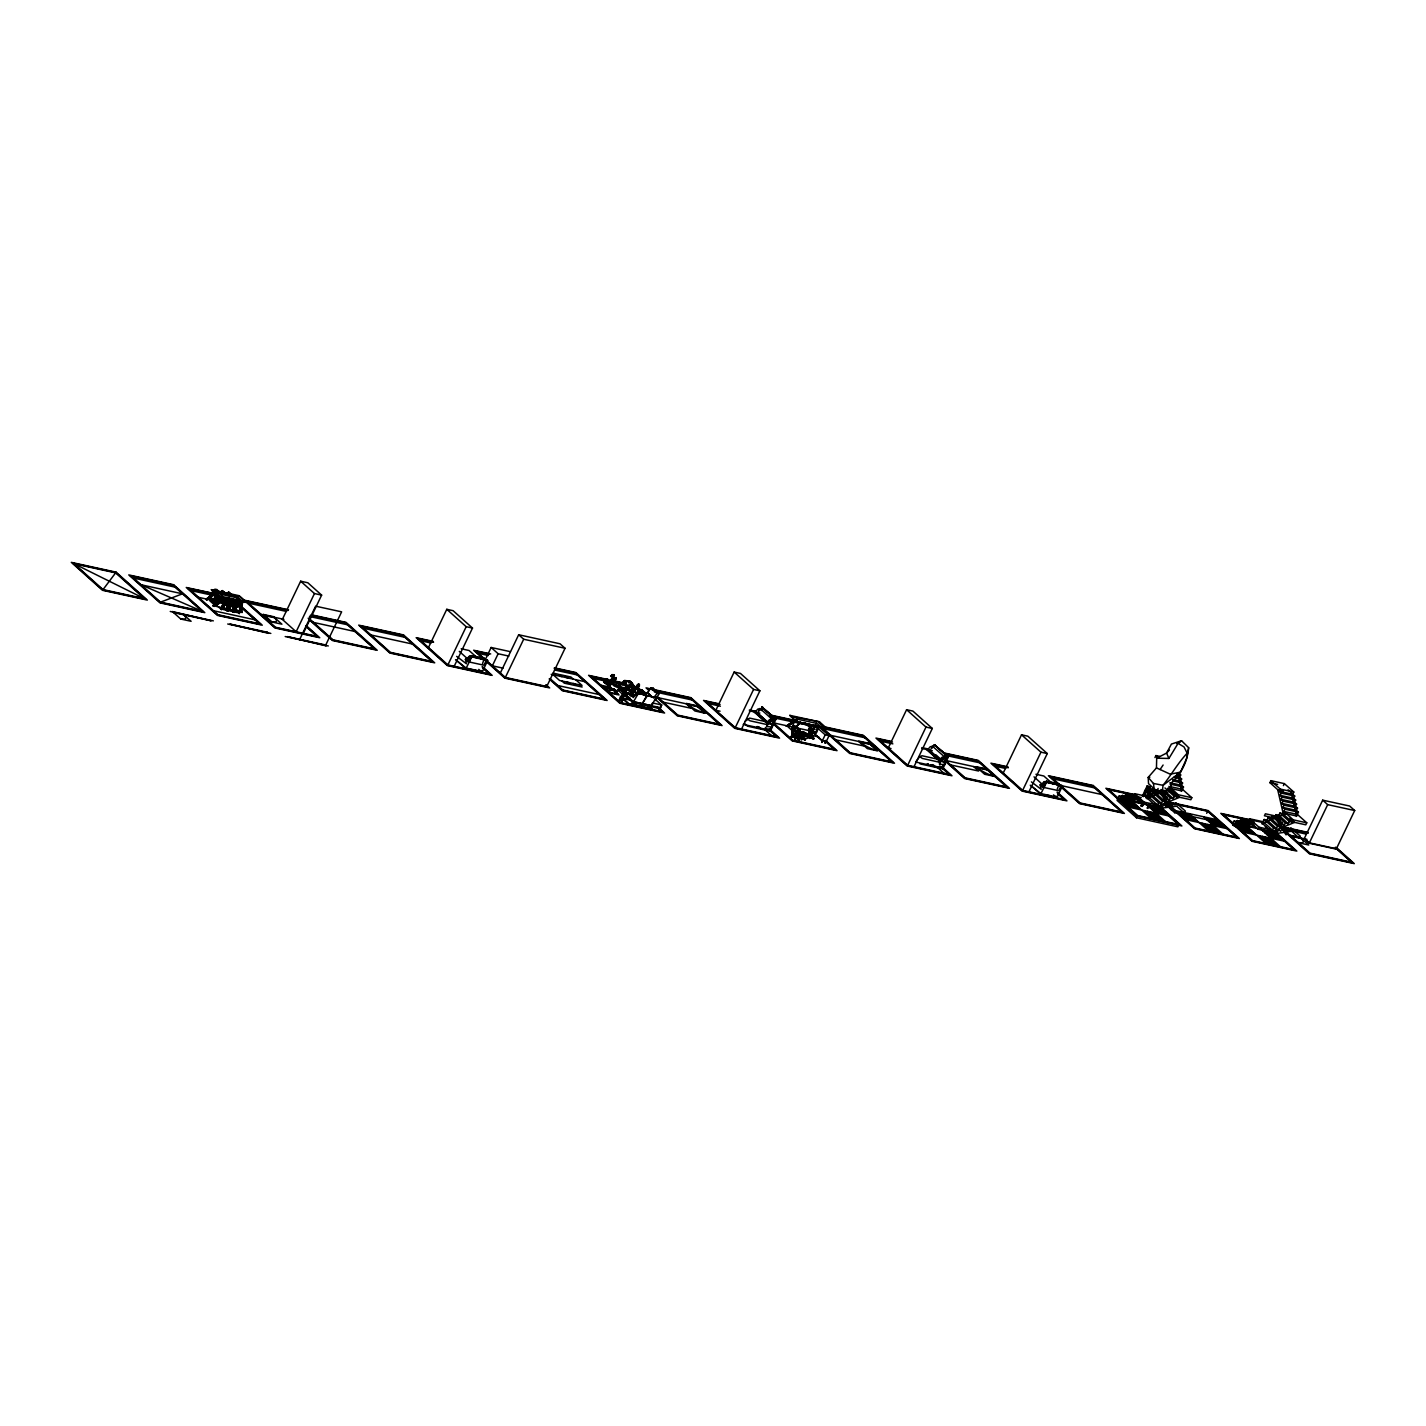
<?xml version="1.0" encoding="UTF-8"?>
<svg xmlns="http://www.w3.org/2000/svg" width="1426" height="1426" viewBox="0 0 1426 1426"><rect width="100%" height="100%" fill="white"/><g stroke="black" fill="none" stroke-linecap="round" stroke-linejoin="round"><path stroke-width="1.5" d="M793.248 730.433L793.925 728.312M796.207 734.319L797.205 729.791M797.205 730.237L796.457 733.481M792.517 730.772L792.268 729.203L798.916 734.14L798.899 737.224L792.482 733.214C788.81 724.64 802.446 733.124 798.899 737.224C802.161 734.461 789.701 726.244 792.517 730.772L793.729 730.433M793.836 731.235L792.018 734.426L797.758 738.436L803.569 736.618L798.007 731.734M227.839 600.506L225.968 599.722L227.839 600.506L228.267 603.305L226.698 610.738L227.643 600.899L229.372 600.685L220.103 598.457L216.663 605.604L223.062 597.583M226.11 601.968C225.29 598.154 230.228 601.041 230.067 603.448L232.937 604.642C240.762 602.039 227.536 598.26 224.987 601.897M234.844 602.485L233.133 601.719L239.265 606.032C244.149 602.717 234.862 602.948 232.759 601.202C225.076 619.009 229.782 598.26 235.005 602.075L236.449 605.087L234.185 612.378L236.11 605.177L234.844 602.485L232.759 601.202L228.855 608.278M216.966 605.765L220.067 600.827L220.103 598.457C224.987 599.847 237.429 602.984 222.153 601.719M632.271 686.066L632.164 682.769L630.114 681.86L633.875 686.94L632.52 687.813L633.554 686.334L632.164 682.769M1171.067 785.245L1171.12 783.017C1181.619 773.623 1187.43 761.377 1188.66 747.705L1181.548 740.736L1171.406 744.069L1166.593 753.071L1156.7 758.204L1156.45 767.901L1148.197 777.402L1148.518 783.64L1154.187 788.881L1162.083 793.409L1163.063 785.316C1171.441 774.639 1177.947 763.053 1187.163 753.195L1184.008 746.921L1178.054 743.392L1168.91 758.454L1156.7 758.204M619.169 683.286C602.699 679.115 625.265 681.093 619.579 689.703M797.17 732.821A55.471 45.079 -28.3 0 1 793.23 729.987C791.68 729.292 792.428 723.802 794.496 725.638A67.45 32.78 56.7 0 1 799.202 729.025L799.665 732.697M798.916 734.14L799.006 736.654L804.228 734.604L799.576 734.657L799.006 736.654M800.895 735.62L797.758 737.278M801.109 737.474L801.608 740.023L802.232 737.135M792.553 730.005L792.286 733.231M638.099 687.795L639.757 689.578L638.206 690.22L636.424 695.603L636.299 693.696L637.618 694.569L639.205 691.343L638.099 686.601L639.418 684.373L637.19 684.712L637.226 687.938L639.418 684.373M802.41 737.777L801.608 737.385M629.24 699.293L627.903 697.67L629.24 699.293L629.793 697.688M613.358 688.954L608.26 690.63L613.59 689.721L616.674 694.48L614.107 688.865L612.966 689.881L613.358 688.954L608.545 688.152L613.34 689.346L616.941 692.002L613.946 689.204L617.084 691.396M616.834 691.646C607.405 683.446 623.055 702.733 613.946 689.204M1149.713 796.189L1151.602 790.093L1149.606 789.362L1148.429 791.127L1146.415 791.073M223.508 601.362C214.453 598.296 230.834 608.528 225.914 602.039M227.447 602.859L233.436 605.604L232.242 603.412M233.775 604.25C234.63 605.551 239.907 608.92 239.621 605.872M604 680.38L604.25 682.573L608.118 685.175L603.679 681.414L608.617 683.393L608.617 681.949M632.609 692.751L633.358 689.008C635.247 691.949 628.527 693.482 633.821 691.271L631.361 694.48L631.682 692.394L632.609 694.729L634.766 695.763L639.205 691.343L637.618 694.569M812.553 737.527L812.089 736.493A6.595 1.729 25.6 0 0 809.986 735.228C808.31 733.748 811.804 736.422 809.415 738.329C812.909 733.766 804.87 733 811.447 735.032M809.433 738.24L810.699 735.531L812.285 736.618M825.351 741.502L825.119 743.231M813.943 738.918L812.606 738.454M638.67 693.393L639.757 689.578L638.135 687.207L638.474 683.91L637.226 687.938L634.249 687.368L631.451 693.749M815.797 725.068L816.207 723.267L796.474 719.025L786.332 726.084L797.277 720.968L796.706 719.007L786.332 726.084M812.178 732.037L822.125 740.807L821.964 742.447L822.481 740.575L821.768 742.393L821.929 740.771L826.224 741.609L835.583 749.969L792.464 740.54L773.516 723.588M825.155 741.467L825.315 743.267M802.303 737.884L801.519 737.492M613.572 689.97L608.456 690.719M808.827 729.239C821.661 732.786 802.499 727.153 810.663 731.538L816.438 732.714L818.916 726.761L814.959 726.476L811.893 731.306L808.631 729.684M791.305 736.796L795.458 736.85L791.359 735.941L795.53 737.616L795.102 739.488L796.171 737.349L799.826 739.898L794.603 735.638L796.546 736.279L794.585 735.78L796.492 736.422L794.87 739.434M608.26 690.701C622.306 689.043 599.58 686.227 612.984 689.703M611.415 678.794L610.364 686.138M636.834 692.27L637.85 692.947L638.206 690.22M1171.12 783.017L1169.944 791.697L1168.286 788.738M792.428 729.096L793.266 725.121M232.438 603.358L232.759 601.202L234.149 601.897L233.026 612.128L233.739 602.235L232.402 601.558L228.98 608.385M798.435 733.41L799.843 729.845M802.678 735.852L803.694 736.761L797.758 738.543L792.018 734.426L792.125 732.714C794.211 729.595 793.444 733.606 792.999 731.324M807.686 735.549C810.538 734.622 806.973 741.68 803.248 737.402L805.102 735.513L799.202 731.271M793.195 729.934A59.126 24.973 18.2 0 0 797.098 732.75L798.346 733.374L798.328 729.274A74.651 33.226 17 0 1 793.533 725.834L795.548 726.832M1143.349 796.653L1144.935 791.84L1146.504 790.949L1148.643 798.31M227.607 600.453L226.52 610.702L227.661 603.341L226.074 600.168L229.479 600.952M240.905 606.068L239.336 613.501L240.905 606.068L240.477 603.269L238.605 602.485L242.509 603.697L234.916 602.146L236.181 605.034L234.185 612.378M613.198 677.992L612.77 679.988L613.697 681.325L615.212 680.951L616.103 677.635L613.002 678.42L615.586 678.758L614.962 681.111L616.103 677.635L613.875 681.004L612.948 679.043L612.307 680.006M214.47 589.491L215.861 594.82L212.902 602.129L216.395 594.82L215.29 592.984C210.032 592.36 204.417 605.141 213.561 593.572L216.057 594.856L212.759 602.004L215.95 594.713L215.059 592.931L213.561 592.931L214.47 589.491L216.823 589.437L219.034 591.719M220.584 592.057L222.349 590.56L225.361 593.109M226.912 593.43L228.659 591.933L231.672 594.482M610.257 684.783L610.845 681.45M220.567 598.546L220.46 600.899L220.103 598.457M776.065 719.06L761.787 707.029L776.065 719.06L772.215 727.1L767.117 726.529L767.331 721.984L755.334 711.235L749.416 709.952M948.486 756.707L934.208 744.675L948.486 756.707L944.636 764.746L939.538 764.176L939.752 759.63L927.756 748.882L921.838 747.598M233.026 612.128L234.238 604.767L232.741 601.202M239.247 613.43L240.245 603.216M214.666 589.865L215.005 592.717L213.918 592.753L215.415 589.455L218.766 591.933M220.78 592.378L222.456 590.899L225.094 593.323M227.091 593.751L228.784 592.271L231.422 594.695M799.023 736.939L793.07 733.089L792.892 731.146M1188.66 747.705L1186.521 758.739L1180.514 772.126L1163.063 785.316L1153.42 783.444L1148.197 777.402L1149.855 777.17M232.848 612.093L234.149 601.968M239.176 613.465L240.477 603.358L242.099 603.804L240.566 605.765M803.747 736.44L802.481 735.513L803.159 733.944M632.698 695.05L633.091 693.179L632.128 695.799M606.139 682.662L609.615 685.264L607.333 684.195L607.28 681.592M226.413 602.039L226.894 599.936M232.741 603.43L233.204 601.309M638.919 689.364L636.103 688.455L632.146 693.713L632.752 691.717L629.543 688.936L620.346 686.922L620.078 689.489L618.902 686.245L613.216 684.32L614.053 678.295L611.629 674.694L614.125 674.801L613.59 676.94M792.125 732.714L793.569 731.181L792.375 729.381L792.892 730.878C793.052 735.566 794.496 723.107 792.981 730.237L793.516 732.34M793.177 732.144L794.068 728.044M220.067 600.827L220.495 598.956L222.135 599.259L223.543 602.271L221.369 609.579L223.811 602.325L222.367 599.312L223.757 602.057L229.729 604.998L224.559 603.858M792.856 727.795L793.391 725.531M611.398 683.91L608.118 683.321L608.403 682.145M815.636 732.126L818.916 726.761M228.089 599.473L228.588 597.476L225.094 604.784M1146.468 796.92L1144.543 794.282L1144.935 791.84L1150.729 789.505L1154.062 790.788L1154.115 794.068L1153.171 790.717L1149.606 789.362L1148.287 791.608L1146.504 790.949L1144.935 792.696L1146.468 796.92L1145.684 797.794M638.919 685.942L638.135 687.207L636.941 686.031L639.543 685.799M813.052 730.54L809.112 729.738C815.868 730.504 807.455 736.262 810.841 736.725M619.08 690.63L619.24 686.869L612.592 684.444L612.039 681.878L613.608 679.222L610.595 675.835M221.28 609.508L223.205 602.36L220.495 598.956L223.454 602.414L221.44 609.544M234.238 604.392L235.379 602.039L228.606 600.756L230.121 603.715L227.857 611.005L229.515 603.751L226.805 600.346L229.782 603.804L227.768 610.934L229.871 603.644L228.463 600.649L226.431 599.829L227.91 603.002M233.917 612.271L235.843 605.123L234.613 602.432M1142.315 796.332L1147.181 785.886L1150.229 787.419L1149.035 790.254L1146.771 791.537M792.303 729.043L793.284 725.513M471.685 655.604L469.76 660.684L467.603 660.933L471.685 655.604L484.466 658.384L482.541 663.482M1046.434 781.091L1044.509 786.189L1042.37 786.439L1046.434 781.091L1059.215 783.89L1057.29 788.97M646.798 695.656L642.306 703.624L647.315 695.799L655.996 697.67L651.504 705.638L633.162 701.628L626.887 696.013L628.581 693.143L633.376 697.581L636.424 692.68L646.798 695.656L636.424 692.68M222.723 596.193L218.463 603.251L221.44 596.032M628.688 682.787L632.556 683.571L629.543 685.336L625.158 685.621L623.322 681.681L624.784 681.592L625.889 683.232L625.158 685.621L627.422 687.029C618.331 711.378 620.773 685.674 630.488 687.385M652.252 697.225L647.404 692.555L650.826 687.867L653.161 688.152L659.168 693.571L655.229 700.576M222.367 596.228L219.212 603.501M229.033 597.583L225.361 604.856M220.388 597.797L218.588 603.376L220.691 597.868M659.062 710.362L660.791 707.742L633.233 701.735L626.87 696.031L625.871 698.99M800.2 722.162L794.71 728.133M761.894 710.487L762.429 707.385L758.579 711.378M762.429 707.385L773.391 717.207L772.856 720.308L768.436 723.588L757.473 713.784L759.862 713.018M638.42 686.494L638.438 684.034M633.091 693.179L632.413 695.228L631.968 693.125L629.9 695.71M809.665 738.454L811.162 734.764L812.624 736.262L811.465 736.992M625.568 693.713L626.727 694.284L625.568 696.084L625.568 693.713C611.665 684.73 628.83 688.918 632.003 693.286M607.797 679.507L588.582 675.318L619.775 703.25L664.605 713.036L659.685 708.633L633.518 702.733L631.95 704.444L632.36 702.162L626.941 697.314M227.34 603.394L227.821 600.596M1148.019 789.915L1149.035 790.254L1145.381 790.129L1148.019 789.915L1149.249 786.51L1144.49 791.198M767.117 726.529L767.651 723.535L754.497 711.752L749.381 710.95M939.538 764.176L940.09 761.199L926.918 749.399L921.802 748.597M1142.921 801.448L1141.299 805.815L1142.297 802.731M221.547 597.886L222.26 596.104L219.051 603.465L222.189 596.193M1141.335 806.118L1142.6 802.749M469.956 656.138L467.532 659.739L466.142 659.685L469.386 656.12L483.86 659.168L482.238 659.454M1044.705 781.626L1042.281 785.245L1040.891 785.191L1044.135 781.608L1058.627 784.674L1056.987 784.96M627.796 681.45L631.076 682.145L624.624 680.541L623.322 681.681L624.624 680.541L629.935 681.004L632.378 684.177M236.039 599.669L233.668 605.426L234.88 606.068L235.86 603.59M236.128 602.859L237.269 599.954M606.567 684.444L608.118 683.321M215.237 596.496L216.395 594.82M234.221 605.925L235.219 603.448M235.504 602.735L236.663 599.829M237.892 604.713L239.069 602.592L240.281 603.661L239.978 606.157M234.88 606.068L237.75 597.138L215.13 592.182L205.897 599.366L207.144 600.025L209.8 597.904L215.415 602.913L213.08 605.8L215.415 602.913M1141.103 806.046L1142.529 802.606M224.452 603.661L222.652 607.013L223.989 603.412M237.09 606.406L235.165 609.651L236.627 606.175M795.958 736.975C788.346 733.766 800.075 738.597 793.177 736.173M218.321 596.549L246.181 602.093L238.998 595.676L211.404 589.651L218.321 596.549L215.059 599.651L217.305 597.031M812.802 736.119L807.562 735.228L810.146 735.156A3.654 0.963 25.6 0 0 810.592 735.299L813.497 739.221L810.824 734.533L806.207 734.782L810.592 734.64L813.943 738.222M455.5 659.685L466.213 668.099L482.451 671.646L487.692 660.363L470.99 656.192L467.871 661.7L465.393 659.365L466.712 658.046L459.279 651.379M622.253 697.439L626.798 688.063L630.435 686.708M812 731.734L815.119 726.85L819.041 727.207M1030.249 785.191L1040.962 793.605L1057.201 797.134L1062.441 785.851L1045.739 781.68L1042.62 787.188L1040.142 784.853L1041.479 783.551L1034.028 776.867M768.4 721.574L771.68 724.515L772.215 727.1L770.771 730.397L743.231 724.39M935.884 754.8L944.119 762.161L944.636 764.746L943.192 768.044L915.652 762.037L919.77 756.6L922.034 755.762L939.752 759.63L940.197 762.393L922.372 758.436L919.77 756.6M613.59 684.943L613.358 679.061L612.182 679.293L614.125 674.801L610.934 675.835M793.07 736.101L795.476 737.509L793.409 735.299L795.476 737.509L791.002 736.618L795.458 736.85L793.177 736.066M222.83 607.048L224.256 603.465M237.679 604.499L235.165 609.651M816.1 729.346L817.437 730.469L816.26 729.043M222.706 606.923L224.203 603.608M613.055 677.029L614.053 678.295M768.436 723.588L773.391 717.207M932.283 750.664L929.895 751.431L940.857 761.234L945.812 754.853L934.85 745.032L931 749.024M811.982 737.117L809.772 733.267A4.082 1.069 25.6 0 0 809.202 732.821L809.13 732.768A6.078 1.586 25.6 0 1 808.667 732.429L808.613 732.198M637.137 687.189L635.176 687.867L634.695 691.254L633.001 691.111M1151.121 795.12L1154.062 790.788M620.363 688.58L619.08 690.558L620.06 687.582L629.24 689.578L632.413 692.43L629.543 688.936M625.158 695.995L626.442 693.286L630.114 694.088L626.424 693.321L620.025 687.599M631.433 691.539L632.698 687.885M631.95 704.444L638.117 693.785M799.344 740.504L795.601 736.868M282.348 619.419L300.654 581.202L307.838 582.771L321.634 595.123L303.328 633.34M296.145 631.771L314.451 593.555L300.654 581.202M299.567 639.686L315.627 606.175L341.634 611.843L325.574 645.372M428.477 647.529L446.784 609.312L453.111 610.702L472.505 628.064L454.199 666.281M482.861 668.206L489.261 673.945L447.889 664.908L466.195 626.691L446.784 609.312M470.99 656.192L471.756 656.869L466.213 668.099M485.357 659.543L491.132 647.475L510.437 651.682M491.132 647.475L498.137 653.75L492.362 665.817L503.075 668.152M500.348 672.983L518.672 634.748L560.044 643.786L565.053 648.26L546.746 686.494M518.672 634.748L523.663 639.24L505.357 677.457L476.551 651.664L488.958 654.374M620.631 697.207L623.661 698.455L620.488 696.583L622.164 697.047L626.638 687.885L622.716 697.528M621.932 696.904L623.519 697.849L622.199 701.093L619.472 699.97L620.649 696.69M619.472 699.97L620.773 696.922L623.661 698.455M619.33 699.417L620.631 699.703L622.075 696.619M620.898 700.808L622.36 697.849M622.199 701.093L623.661 697.546M626.424 693.321L620.346 686.922M638.206 689.097L641.896 689.899L644.784 693.428M653.268 703.339L651.397 705.3L652.52 702.965L661.682 704.961L655.176 699.435M661.539 705.139L660.416 707.474L661.682 704.961M741.573 729.025L759.898 690.808L740.486 673.446L734.158 672.056L715.852 710.273L720.077 711.2M768.632 729.524L776.635 736.689L735.263 727.652L753.57 689.435L734.158 672.056M761.359 710.487L762.892 707.278M801.252 737.492L804.888 740.237M811.911 725.763L810.021 729.72L822.356 740.754L825.191 734.853L817.49 727.937M809.576 736.315L811.911 732.287L809.54 736.244A4.207 1.105 25.6 0 1 810.61 737.064L810.77 737.153M810.146 736.493L811.554 732.215M826.224 741.609L829.041 735.691L818.257 726.03M888.273 747.937L906.597 709.702L912.907 711.093L932.319 728.454L914.013 766.671M939.734 765.994L949.056 774.336L907.685 765.299L925.991 727.082L906.597 709.702M1003.227 773.035L1021.533 734.8L1027.861 736.19L1047.272 753.552L1028.948 791.786M1057.611 793.712L1064.01 799.433L1022.638 790.396L1040.944 752.179L1021.533 734.8M1045.739 781.68L1046.506 782.375L1040.962 793.605M1123.118 796.742L1119.25 795.886L1117.093 800.414L1136.486 817.775L1177.876 826.813L1178.767 824.941L1159.374 807.562L1117.984 798.524M1134.757 800.628L1121.246 797.687L1122.315 795.441L1126.183 796.296M1137.823 800.182L1124.33 797.241L1125.399 794.995L1138.18 798.043M1140.907 799.736L1127.396 796.795L1128.465 794.567L1132.315 795.405M1141.246 797.597L1133.527 795.904L1134.615 793.676L1148.108 796.617L1157.52 805.03L1144.008 802.089L1134.615 793.676M1154.971 757.58L1155.933 755.566L1159.784 756.404M1136.486 817.775L1137.395 815.904L1107.325 788.988L1135.328 795.102M1144.008 802.089L1143.046 804.104L1135.292 797.152L1117.538 799.469L1133.688 802.874M1147.039 798.863L1149.178 794.389L1152.065 795.013L1161.459 803.426L1162.529 801.198L1153.135 792.785L1152.065 795.013M1171.156 803.07L1170.086 805.316L1172.956 805.94L1171.102 809.79L1160.621 793.123L1149.463 790.681L1150.425 788.685L1163.937 791.626L1162.867 793.854L1165.737 794.496L1164.668 796.724L1167.537 797.348L1165.399 801.822L1156.005 793.409L1157.074 791.163L1159.944 791.804L1169.356 800.218L1166.468 799.594L1157.074 791.163M1159.944 791.804L1161.014 789.558L1170.425 797.972L1173.295 798.613L1174.364 796.368L1164.971 787.954M1156.557 807.045L1158.589 802.802L1149.178 794.389M1158.465 809.451L1160.639 804.924L1162.636 806.724L1163.705 804.478L1165.702 806.278L1166.771 804.032L1168.767 805.833L1169.855 803.587L1171.851 805.387L1172.921 803.159L1174.917 804.941L1175.987 802.713L1185.398 811.127L1184.418 813.141L1176.664 806.189L1158.928 808.506M1166.254 802.268L1195.059 828.043L1236.449 837.08L1207.644 811.287L1166.254 802.268L1165.292 804.264L1174.685 812.695L1216.075 821.732L1217.038 819.718M1181.459 791.305L1183.491 787.063L1181.477 785.263L1182.564 783.034L1180.55 781.252L1181.619 779.006L1179.623 777.223L1180.692 774.978L1178.696 773.195M1168.286 802.446L1170.425 797.972M1174.364 796.368L1177.234 796.991L1178.304 794.763L1168.91 786.35M1174.685 812.695L1175.648 810.681M1170.835 786.76L1182.421 789.291L1191.815 797.704L1190.853 799.719L1179.712 797.294L1170.3 788.881M1206.663 813.301L1207.644 811.287M1254.987 826.474C1251.368 826.991 1226.485 829.914 1234.203 820.984L1239.996 822.249M1249.711 825.725L1236.199 822.784L1237.269 820.538L1243.062 821.804M1252.777 825.28L1239.265 822.339L1240.335 820.11L1244.203 820.948M1253.917 824.424L1242.349 821.893L1243.419 819.665L1247.269 820.503M1253.133 823.141L1245.415 821.447L1246.484 819.219L1248.481 821.002L1254.274 822.267M1248.481 821.002L1249.55 818.774L1263.062 821.715L1272.473 830.128L1258.962 827.187L1249.55 818.774M1283.471 790.895L1277.678 789.63L1269.924 782.678L1270.887 780.664L1284.38 783.623L1293.792 792.036L1292.722 794.264L1294.719 796.065L1293.649 798.293L1295.646 800.075L1294.576 802.321L1296.573 804.104L1295.503 806.35L1297.5 808.132L1296.43 810.36L1298.426 812.16L1296.394 816.403M1261.992 823.961L1264.131 819.487L1273.543 827.9L1271.493 832.142L1257.999 829.201L1258.962 827.187M1294.719 796.065L1281.208 793.106L1279.211 791.323L1280.281 789.077L1270.887 780.664M1283.418 785.619L1284.38 783.623M1268.071 817.882L1277.482 826.296L1276.413 828.524L1267.001 820.11L1268.071 817.882L1270.958 818.506L1280.352 826.92L1282.491 822.445L1279.621 821.822L1280.691 819.594L1277.821 818.952L1278.89 816.724L1265.379 813.783L1264.416 815.779L1275.575 818.221L1286.056 834.887L1287.91 831.037L1285.022 830.413L1286.109 828.167M1295.646 800.075L1282.134 797.134L1280.138 795.351L1281.208 793.106M1270.958 818.506L1272.028 816.26L1274.897 816.902L1284.291 825.315L1281.421 824.691L1272.028 816.26M1296.573 804.104L1283.061 801.162L1281.065 799.362L1282.134 797.134M1274.897 816.902L1275.967 814.656L1278.837 815.28L1288.248 823.711L1289.318 821.465L1279.906 813.052L1278.837 815.28M1297.5 808.132L1284.006 805.191L1281.992 803.391L1283.061 801.162M1298.426 812.16L1284.933 809.219L1282.937 807.419L1284.006 805.191M1289.96 818.185L1294.648 822.392L1305.806 824.816L1306.769 822.802L1297.357 814.389L1283.863 811.447L1293.257 819.861L1292.188 822.089L1282.794 813.676L1284.933 809.219M1283.222 827.543L1285.379 823.069L1275.967 814.656M1322.686 800.164L1304.38 838.381L1309.371 842.855L1336.394 848.755L1354.7 810.538L1349.691 806.046L1322.686 800.164L1327.695 804.638L1354.7 810.538M1309.371 842.855L1327.695 804.638M223.632 603.465L221.012 600.364L223.953 601.023M229.942 604.838L227.322 601.736L231.529 602.645M236.27 606.21L234.363 603.875M1148.429 791.127L1150.229 787.419L1147.181 785.886L1147.609 787.865M634.766 695.763L631.361 694.48M812.927 729.256L813.783 729.72L805.565 723.107M1144.543 794.282L1145.559 792.232M794.977 739.488L796.171 737.349L799.202 740.54M1148.607 804.211L1147.199 808.328L1149.748 804.781M765.138 721.788L754.853 712.59L757.741 709.15L760.094 708.544L771.858 719.078L768.489 722.822L766.618 723.107L769.487 719.667L771.858 719.078M927.292 750.236L930.162 746.796L932.515 746.19L944.279 756.725L940.928 760.486L939.039 760.753L927.292 750.236L929.164 749.951L940.928 760.486M939.039 760.753L941.926 757.331L944.279 756.725M807.9 734.123L807.401 735.085M1147.912 808.489L1149.071 804.638M621.754 697.136L626.549 687.92M630.559 695.817L631.968 693.393M213.08 605.8L214.31 606.424L219.372 596.941L241.386 601.647L241.475 607.636L240.78 601.522L237.251 598.367L241.386 601.647M218.766 596.71L215.896 602.057C197.144 586.068 231.761 601.558 214.577 593.43M213.633 606.282L219.23 595.872L241.85 600.809L242.046 612.485L240.851 611.861L241.475 608.599M1155.256 793.694L1158.126 788.471M630.827 695.407L633.821 691.271L634.249 687.368L637.226 687.938M614.018 682.448L614.962 681.111L613.412 682.68M653.465 698.098L657.047 693.428L659.168 693.571M759.078 710.362L760.094 708.544M811.073 727.92L809.843 727.83L808.756 730.023C811.341 731.538 806.474 729.203 809.843 727.83L813.854 729.577M931.517 748.008L932.515 746.19M1154.686 793.569L1156.611 790.093M1154.882 793.284L1156.807 789.826M486.926 659.668L483.824 665.176L467.871 661.7M638.741 686.655L638.688 685.318L638.099 686.601M1061.675 785.156L1058.573 790.664L1042.62 787.188M1154.294 793.177L1156.272 789.719M774.942 718.811L771.68 724.515L767.651 723.535M947.363 756.457L944.119 762.161L940.09 761.199M1143.919 803.337L1142.262 806.225M638.955 694.355L640.595 691.485L647.636 693.107M803.569 736.618L798.293 738.472M799.433 737.545C784.496 723.499 796.546 745.032 801.43 735.602M226.663 602.271L222.991 606.995L225.058 603.644M231.85 605.266L229.426 608.492L231.386 605.034M238.712 602.931C242.206 602.699 233.614 605.497 235.468 609.811M619.08 690.558L620.15 688.865M1141.994 806.421L1144.062 803.337L1142.137 806.474M220.103 600.667L216.663 605.604M225.326 603.715L222.991 606.995M229.604 608.528L231.654 605.087L229.301 608.367M225.29 603.84L223.276 607.155M809.754 730.362L810.271 728.026L812.856 729.399M1156.45 767.901L1160.104 769.523L1163.099 765.031M810.235 727.866L808.988 729.952M224.702 602.681L226.413 600.186L224.845 602.325L222.902 599.776M231.03 604.054L232.723 601.558M237.34 605.426L239.051 602.948M229.212 601.166L231.172 603.715L232.598 601.629L233.739 602.235M235.54 602.538L237.482 605.087L238.926 603.02M618.617 688.205L619.544 686.886M216.431 595.801L213.882 599.401L218.035 594.535M216.663 595.854L213.971 599.473L216.502 596.157M612.289 679.186L613.697 677.903M802.089 737.705L805.066 739.898L801.305 737.189L805.28 739.559M103.028 589.598L115.613 572.86L144.418 598.635L103.028 589.598L74.223 563.823L115.613 572.86M220.299 600.863L222.83 597.53M227.982 603.394L229.871 600.934M233.668 604.784L236.181 602.325M240.637 606.157L242.509 603.697M208.98 598.385L213.312 593.501L215.95 594.713M221.636 596.068L218.463 603.251M226.734 599.009L227.946 597.458M652.181 689.4L653.161 688.152M605.676 680.808L605.23 682.983L607.333 684.195M633.697 691.2L634.107 689.863L633.322 690.487L635.586 691.646M811.929 732.037L809.112 729.738M810.556 730.041L809.38 731.306L810.966 732.607L815.85 732.536L810.592 730.308M1147.467 791.858L1148.732 793.462L1150.871 790.343M225.664 598.26L221.369 601.041L223.632 598.421M771.306 727.438L769.06 730.023L772.215 727.1M795.138 728.401L800.289 722.447L819.718 726.404L818.863 727.759M943.727 765.085L941.481 767.669L944.636 764.746M809.808 735.406L809.611 735.174M213.49 593.091L208.731 598.278M217.518 597.084L215.059 599.651M223.846 598.457L221.369 601.041M794.87 728.347L800.289 722.447M215.308 599.776L218.125 596.496L215.237 601.915L209.889 597.138M224.452 597.886L221.636 601.148M614.036 678.919L613.394 680.933M1169.427 750.04L1166.593 753.071L1168.91 758.454M809.38 731.306L810.77 730.094M798.346 733.374L800.111 730.522L798.952 729.595M744.907 721.431L749.613 718.116L767.331 721.984L767.776 724.747L749.951 720.79L747.331 718.954M795.12 727.991L799.843 723.267L814.513 726.725M796.171 737.349L799.416 740.629L795.886 737.705C804.407 740.379 785.441 729.524 795.048 735.121M806.849 734.283L808.239 734.604A18.342 4.813 25.6 0 1 811.715 736.458L812.749 737.331M483.129 659.632L484.466 658.384M637.404 693L639.205 691.343M1057.878 785.12L1059.215 783.89M624.214 684.783L625.889 683.232L626.887 685.639L632.52 687.813M219.479 596.692C221.69 600.203 209.497 593.466 215.076 594.303M645.087 695.175L655.996 697.67M818.595 727.706L820.093 726.458M802.606 733.855L802.749 731.556L808.328 734.443L806.653 734.034M210.567 597.28L215.219 593.572M206.467 599.865L209.8 597.904M205.897 599.366L214.952 592.966L236.841 597.744L241.279 601.719L241.386 612.342M1178.054 743.392L1181.548 740.736L1176.807 743.606M798.132 737.616L803.569 735.869M631.807 687.599L633.875 686.94M796.706 719.007L786.528 726.262L797.277 720.968L786.92 726.333M790.574 716.369L819.487 721.823L826.438 728.044L797.134 722.251L789.879 715.353L819.487 721.823M793.765 731.164L792.66 732.358M614.446 675.585L612.841 674.516M796.332 734.515L796.742 733.534M226.021 602.556L226.627 603.875L223.9 602.895M233.472 604.981L230.228 604.268M237.482 605.087L239.675 606.335L236.538 605.658M813.426 738.472L810.271 735.335M235.789 602.325L234.149 602.235M242.117 603.715L240.477 603.626M614.606 678.598L615.711 678.491L614.517 678.17M1144.115 796.047L1145.773 795.298M612.039 681.878L613.127 681.396M637.743 685.977L639.187 685.853M804.941 736.582L809.38 736.903A3.975 1.034 25.6 0 0 810.342 737.474L810.699 737.616A4.991 1.301 25.6 0 0 811.144 737.705L811.697 737.759M1168.393 789.648L1147.342 798.239L1156.736 806.653L1179.712 797.294M1285.254 813.979L1262.295 823.337L1271.689 831.75L1294.648 822.392M624.784 681.592L626.549 680.897M605.016 679.917L608.046 679.293M619.276 689.881L618.634 686.726M160.496 602.146L201.886 611.184L173.081 585.409L131.691 576.371L160.496 602.146L182.475 593.822M940.857 761.234L945.295 757.955L945.812 754.853M810.966 732.607L811.964 732.304L809.629 730.219L809.772 731.538L812.463 732.126L812.321 730.807L809.629 730.219M809.362 738.205L810.182 738.008M627.707 681.681L629.935 681.004M806.884 734.158L806.67 734.194A12.656 3.315 25.6 0 0 805.904 735.085M802.838 736.369L803.801 736.529M753.302 711.788L755.334 711.235L754.497 711.752L758.525 712.733M925.724 749.434L927.756 748.882L926.918 749.399L930.946 750.379M792.428 730.718L793.801 730.504M797.758 738.543L801.341 735.549L804.264 735.424M626.887 685.639L632.77 684.765M1164.062 792.981L1167.983 792.125M612.592 684.444L618.902 686.245M624.035 683.624L625.889 683.232M1180.514 772.126L1170.247 774.193L1160.104 769.523M804.228 734.604L799.487 735.62L800.806 735.37M798.899 736.226L802.481 735.513M799.113 735.156L802.695 734.443M220.139 596.728L217.037 596.389L213.811 593.858M614.517 681.093L613.412 678.277M609.419 682.412L610.56 682.412M754.853 712.59L756.743 712.305L768.489 722.822M1117.788 799.683L1131.281 802.642L1142.226 801.055M1232.724 824.781L1250.228 822.249L1257.999 829.201M609.74 679.952L611.005 679.792L610.916 681.575L608.082 680.968L609.775 682.288M807.508 736.547L808.435 736.992A6.56 1.729 25.6 0 0 810.717 738.008A14.296 3.743 25.6 0 1 807.686 736.386M808.203 736.761L810.396 737.492M213.24 593.038L215.059 592.931M605.765 679.115L607.28 679.061M792.571 732.518L792.25 733.677M811.519 737.759L811.305 737.937A7.29 1.907 25.6 0 0 812.303 736.796M607.084 680.113L608.92 680.273M798.952 731.288L802.178 732.001M635.693 692.733L637.85 692.947M614.303 681.931L612.77 679.988L615.212 680.951M815.458 732.59L816.438 732.714M799.309 734.247L797.936 733.82M808.72 729.595L810.431 729.862M231.992 599.651L227.786 597.993M619.65 683.678L613.822 682.038M213.365 594.268L214.738 594.571M236.609 603.786L237.857 604.036M795.69 737.563L798.257 738.098M234.898 603.858L236.163 604.107M800.164 731.449L801.626 732.073L800.378 732.162M1269.924 782.678L1277.643 784.371M1280.281 789.077L1293.792 792.036M1279.211 791.323L1292.722 794.264M1280.138 795.351L1293.649 798.293M1176.842 774.14L1180.692 774.978M1175.773 776.368L1179.623 777.223M1281.065 799.362L1294.576 802.321M1173.901 777.33L1181.619 779.006M1172.832 779.559L1180.55 781.252M1281.992 803.391L1295.503 806.35M314.451 593.555L321.634 595.123M466.195 626.691L472.505 628.064M523.663 639.24L565.053 648.26M753.57 689.435L759.898 690.808M925.991 727.082L932.319 728.454M1040.944 752.179L1047.272 753.552M1172.903 780.931L1182.564 783.034M1169.908 782.749L1181.477 785.263M1282.937 807.419L1296.43 810.36M1169.98 784.104L1183.491 787.063M1168.144 787.954L1181.637 790.913L1178.197 775.994M1279.906 813.052L1282.794 813.676M1178.304 794.763L1191.815 797.704M1293.257 819.861L1306.769 822.802M1289.318 821.465L1292.188 822.089M1153.135 792.785L1156.005 793.409M1285.379 823.069L1288.248 823.711M1264.131 819.487L1267.001 820.11M211.618 590.56L238.659 596.46M816.296 722.875L849.949 753.106L893.05 762.518L863.051 735.656L822.089 726.707M498.137 653.75L508.85 656.085M214.007 593.519L186.253 587.476L217.447 615.408L262.277 625.194L234.363 600.203M243.721 600.025L288.551 609.811M311.866 614.891L346.037 622.36L377.23 650.292L332.401 640.506L309.406 619.918M433.237 641.397L416.16 637.672L447.354 665.603L492.184 675.389L482.327 666.566M490.704 653.946L473.628 650.22L481.845 657.564M554.589 667.885L575.926 672.555L607.137 700.487L562.307 690.701L549.17 678.936M614.196 680.915L624.873 683.232M718.472 703.678L703.535 700.416L734.729 728.347L779.559 738.133L769.701 729.31M769.541 714.836L795.155 720.415M822.749 726.44L863.3 735.299L894.512 763.231L849.682 753.445L820.128 726.975M890.894 741.324L875.956 738.062L907.15 765.994L951.98 775.78L942.14 766.956M944.101 752.946L978.254 760.397L1009.465 788.328L964.636 778.543L944.921 760.896M1007.986 766.885L990.91 763.16L1022.103 791.091L1066.933 800.877L1057.094 792.054M1135.738 794.781L1105.863 788.257L1137.057 816.189L1181.887 825.975L1158.892 805.405M1167.591 801.733L1208.161 810.592L1239.372 838.524L1194.542 828.738L1164.971 802.285M1261.368 822.214L1220.799 813.355L1252.01 841.287L1296.84 851.09L1273.846 830.502M1280.423 826.367L1308.159 832.428M213.561 593.572L187.715 588.189L217.715 615.052L260.815 624.463L241.867 607.494M288.302 610.15L245.183 600.738L275.2 627.6L318.301 637.012L305.663 625.711M311.278 615.176L345.769 622.699L375.769 649.561L332.668 640.149L308.159 618.224M433.415 641.843L417.622 638.385L447.621 665.247L490.722 674.658L482.238 667.065M488.28 653.821L475.09 650.933L505.089 677.796L548.208 687.207L545.695 684.979M554.126 668.188L575.676 672.894L605.676 699.756L562.575 690.344L549.937 679.043M607.565 679.863L590.043 676.031L620.043 702.893L663.143 712.305L656.833 706.654M613.608 681.182L624.517 683.571M647.511 688.598L690.63 698.009L720.629 724.854L677.51 715.442L656.994 697.064M720.077 704.426L704.997 701.146L734.996 727.991L778.097 737.402L768.632 728.936M771.092 715.567L796.956 721.217M892.498 742.073L877.418 738.793L907.417 765.655L950.518 775.067L941.053 766.582M943.513 753.213L978.004 760.753L1008.004 787.615L964.903 778.204L944.885 760.29M1007.451 767.188L992.371 763.89L1022.371 790.753L1065.472 800.164L1057.397 792.927M1162.529 801.198L1165.399 801.822M1166.949 802L1207.893 810.948L1237.911 837.811L1194.792 828.399L1164.792 801.537M1252.438 820.681L1222.26 814.086L1252.278 840.948L1295.378 850.359L1273.275 830.574M1277.482 826.296L1280.352 826.92M1281.903 827.098L1307.767 832.748M214.007 594.339L189.177 588.92L217.982 614.713L259.354 623.732L241.76 607.975M288.034 610.506L246.645 601.469L275.45 627.262L316.839 636.281L305.627 626.264M310.333 615.372L345.502 623.055L374.307 648.83L332.935 639.811L308.925 618.314M433.557 642.27L419.084 639.115L447.889 664.908M554.714 668.741L575.409 673.25L604.214 699.043M605.979 679.935L591.505 676.762L620.31 702.555L661.682 711.592L656.887 707.296M614.267 681.735L624.606 683.999M653.108 690.22L690.362 698.348L719.167 724.141L677.778 715.103L656.976 696.476M718.864 704.569L706.458 701.859L735.263 727.652M770.129 715.763L862.783 735.994L891.589 761.787L850.199 752.75L821.394 726.957M891.286 742.215L878.879 739.506L907.685 765.299M944.636 753.873L977.737 761.092L1006.542 786.885L965.152 777.847L945.955 760.664M1008.307 767.776L993.833 764.603L1022.638 790.396M1133.617 795.138L1108.786 789.719L1137.591 815.494L1178.963 824.531L1156.557 804.478M1250.62 820.681L1223.722 814.816L1252.527 840.591L1293.917 849.629L1273.115 831.001M1308.105 833.23L1281.208 827.365L1310.013 853.14L1351.385 862.177L1335.396 847.864M461.186 648.759L469.083 650.506L478.013 658.491M1035.936 774.265L1043.832 775.994L1052.78 783.997M132.743 577.886L175.844 587.298M190.211 590.435L245.361 602.449M247.696 602.984L286.483 611.451M309.478 616.478L348.265 624.945M362.632 628.082L405.75 637.493M420.117 640.63L430.991 643.001M477.585 653.179L488.369 655.532M554.464 669.97L578.172 675.14M592.539 678.277L605.48 681.093M616.103 683.428L627.03 685.799M631.344 686.744L635.639 687.688M654.32 691.77L693.125 700.237M707.492 703.375L720.415 706.209M771.43 717.331L814.424 726.44M822.445 728.472L865.546 737.884M879.913 741.021L892.854 743.855M980.5 762.981L946.008 755.459L934.85 745.032M994.867 766.119L1005.651 768.471M1052.335 778.667L1095.453 788.079M1282.241 828.88L1305.949 834.05M1158.589 802.802L1161.459 803.426M1273.543 827.9L1276.413 828.524M632.378 688.562L641.593 690.576M471.953 656.192L484.733 658.972M1046.72 781.68L1059.5 784.478M986.542 768.97L976.186 766.725L984.6 774.247L994.938 776.493M1290.013 835.244L1300.352 837.49M140.247 584.589L183.348 594M197.715 597.138L230.049 604.214M312.668 622.253L355.769 631.665M370.136 634.802L413.255 644.213M471.756 656.869L487.692 660.363M551.185 674.32L585.676 681.86M600.043 684.997L610.809 687.35M630.221 691.574L634.534 692.519M657.511 697.546L700.629 706.957M774.621 723.107L811.269 731.11M811.893 731.306L816.332 732.269M829.95 735.192L873.051 744.604M887.418 747.741L891 748.525M946.953 760.735L988.004 769.701M1046.506 782.375L1102.958 794.799M1117.324 797.936L1160.425 807.348M1174.792 810.485L1217.893 819.897M1232.26 823.034L1275.379 832.445M1289.746 835.583L1306.982 839.344M687.724 704.551L698.063 706.797M860.145 742.197L870.484 744.443M977.398 767.794L987.737 770.058M1291.207 836.313L1301.546 838.577M825.191 734.853L829.041 735.691M626.085 691.521L617.458 689.649L624.962 696.351M612.681 689.239L604.624 687.492L610.239 692.501L618.278 694.248M1148.055 806.011L1161.566 808.952M1177.662 812.463L1191.156 815.422M1205.523 818.56L1219.034 821.501M1232.492 824.567L1248.641 827.971M1263.008 831.108L1276.52 834.05M626.745 692.662L633.839 694.284M1122.173 801.715L1135.684 804.656M1150.051 807.793L1163.563 810.752M1179.659 814.264L1193.17 817.205M1207.537 820.342L1221.03 823.301M1237.126 826.813L1250.638 829.754M1265.005 832.891L1278.516 835.85M260.192 614.178L283.899 619.347M662.52 702.02L691.254 708.294L686.263 703.82M834.941 739.666L863.675 745.941L858.684 741.467M949.894 764.764L978.628 771.038L973.637 766.564M1337.855 849.468L1309.121 843.194L1304.113 838.72M264.38 615.497L274.737 617.761M469.368 660.22L465.393 659.365L466.427 663.785L456.659 656.388M805.904 734.14L818.774 736.957M1124.187 803.498L1137.681 806.456M1152.048 809.594L1165.559 812.535M1181.655 816.046L1195.166 819.005M1209.533 822.142L1223.045 825.084M1239.123 828.595L1252.634 831.554M1267.001 834.691L1280.512 837.632M240.851 611.861L242.046 612.485M1126.183 805.298L1139.695 808.239M1154.062 811.376L1167.555 814.317M1183.651 817.847L1197.163 820.788M1211.53 823.925L1225.041 826.866M1241.137 830.395L1254.63 833.337M1269.015 836.474L1282.509 839.433M1298.409 842.766L1308.747 845.012L1300.066 837.436M1128.18 807.08L1169.57 816.118M1185.666 819.629L1227.037 828.666M1243.133 832.178L1284.523 841.215M631.219 700.344L622.128 698.348L628.527 704.087L652.68 709.346L647.867 705.05M764.479 729.452L768.4 730.308M936.918 767.099L940.821 767.954M770.646 731.306L747.563 726.173M943.067 768.97L920.02 763.855M556.96 685.336L600.079 694.747M213.579 610.756L254.969 619.793M469.831 669.15L476.623 670.63M1044.598 794.656L1051.372 796.136M504.501 677.261L547.602 686.672M561.969 689.81L605.07 699.221M1137.324 815.85L1180.425 825.262L1157.573 804.799M170.247 611.451L213.347 620.863M227.714 624L270.833 633.411M285.2 636.549L328.301 645.96M173.58 612.592L211.226 620.809L172.368 611.522L180.781 619.044L191.12 621.29L182.439 613.715M232.295 601.112L234.149 601.897M227.411 602.2L231.565 603.145M232.955 604.25L231.172 603.715M226.645 602.859L224.845 602.325M811.18 737.902L810.699 737.741A18.342 4.813 25.6 0 1 808.203 736.6M804.014 733.392L804.264 733.463A4.51 1.176 25.6 0 1 804.977 733.677L805.03 733.695M224.524 598.082L221.458 596.603M759.327 727.1L758.739 726.939A14.153 3.708 25.6 0 0 756.956 726.565L756.974 726.618M930.501 765.049L932.105 765.691A8.93 2.335 25.6 0 0 933.37 766.225L934.119 766.475M932.408 765.495L933.442 765.851M932.265 765.441L931.249 765.067M810.592 735.299L812.535 736.511M761.68 728.829L760.949 728.579A8.93 2.335 25.6 0 1 759.684 728.044L759.612 728.009M613.929 684.159L619.829 686.512M809.736 737.313L809.879 737.349A6.684 1.747 25.6 0 0 810.556 737.581L810.503 737.545M928.13 763.944L928.273 763.997A8.645 2.264 25.6 0 1 927.595 763.748L927.328 763.641M805.387 732.911L806.456 733.677M759.309 727.616L757.438 726.779M607.244 683.001L609.615 685.264M757.598 727.224L759.327 727.884M604.25 682.573L607.85 684.034M141.103 584.785L201.886 611.184M640.506 691.271L641.664 691.86M632.36 702.162L636.156 705.21M74.223 563.823L144.418 598.635M805.726 734.247L804.959 734.283M806.724 734.943L806.67 734.693A23.119 6.06 25.6 0 1 806.189 733.998A3.512 0.927 25.6 0 0 805.369 733.338L805.298 733.303M806.207 734.675L805.957 734.533A20.053 5.258 25.6 0 1 805.244 734.105L804.995 733.962M806.332 735.085L805.227 734.443M607.654 684.516L609.455 685.567L608.706 684.926M620.631 699.703L622.075 700.54M811.697 736.048L811.768 736.903M808.506 735.78L809.415 736.279L802.749 731.556L805.69 733.909M799.576 734.657L800.467 736.19L798.649 737.367L794.959 735.174M800.253 731.912L799.95 731.681A4.367 1.141 25.6 0 1 799.594 731.36L800.449 732.037M792.535 728.472L793.979 729.381A42.37 13.119 47.8 0 0 798.346 732.536L799.237 733.285M635.176 687.867L636.103 688.455M645.621 694.694L647.315 695.799M807.134 734.853L808.043 734.836M808.667 729.952L809.611 730.558M795.298 726.797L796.92 727.955M798.97 733.784L803.248 736.975M793.961 730.469L798.827 733.962M227.233 598.385L232.901 600.168L232.135 599.455L236.966 603.679M220.905 597.013L226.591 598.795L225.807 598.082M812.606 730.504L815.583 732.839M810.592 733.552L811.055 733.927A7.308 1.925 25.6 0 1 812.713 735.549M624.909 684.89L627.422 687.029M798.578 728.989L800.146 730.379M1288.07 789.79L1291.19 792.571L1296.591 816.011L1283.079 813.052L1277.678 789.63M1336.251 847.454L1354.308 863.639L1309.478 853.835L1279.924 827.383M1335.342 847.24L1352.846 862.908L1309.745 853.497L1281.314 828.043M1265.29 826.581L1271.493 832.142M1261.012 829.308L1280.405 846.688M1268.142 837.632L1277.536 846.046M1265.254 837.009L1274.666 845.422M1262.384 836.385L1271.796 844.798M1243.419 819.665L1245.415 821.447M1259.514 835.761L1268.908 844.174M1240.335 820.11L1242.349 821.893M1246.645 826.171L1266.038 843.55M1237.269 820.538L1239.265 822.339M1234.203 820.984L1236.199 822.784M1155.933 755.566L1159.071 758.365M1203.526 816.759L1222.938 834.139M1210.656 825.084L1220.068 833.497M1167.841 788.578L1177.234 796.991M1207.786 824.46L1217.18 832.873M1204.917 823.836L1214.31 832.249M1202.029 823.212L1211.44 831.625M1163.883 790.182L1173.295 798.613M1189.159 813.622L1208.571 831.001M1146.058 804.211L1165.452 821.59M1153.188 812.535L1162.582 820.948M1133.527 795.904L1131.531 794.122L1130.462 796.35L1128.465 794.567M1150.301 811.911L1159.712 820.324M1147.431 811.287L1156.842 819.7M1144.561 810.663L1153.955 819.077M1125.399 794.995L1127.396 796.795M1131.691 801.073L1151.085 818.453M1122.315 795.441L1124.33 797.241M1119.25 795.886L1121.246 797.687M1056.024 796.082L1057.201 797.134M1053.493 794.87L1056.595 797.651M1031.408 781.894L1041.176 789.291L1040.142 784.853M1031.212 785.815L1040.499 794.139M986.257 768.917L994.243 776.083A13.101 3.44 25.6 0 1 977.683 767.848L976.471 766.778M937.898 767.83L943.887 773.213M932.978 764.603L936.187 767.455M869.004 743.32L877.008 750.468A13.101 3.44 25.6 0 1 860.431 742.251M818.542 722.483L825.119 728.365M809.112 725.691L812.41 728.633M825.547 740.397L837.044 750.682L792.214 740.896L772.5 723.249M805.316 723.445L810.111 727.741M824.513 740.647L834.121 749.238L792.731 740.201L773.534 723.018M812.321 730.807L814.656 732.893M789.879 715.353L797.134 722.251M786.831 725.781L791.483 729.934M762.66 708.205L773.623 718.009M765.352 727.349L768.489 730.165M765.459 730.183L771.466 735.549M744.301 723.303L747.367 726.048M696.565 705.656L704.569 712.822A13.101 3.44 25.6 0 1 688.009 704.604L686.797 703.535M650.826 687.867L657.047 693.428M649.329 690.808L646.049 687.867L690.879 697.653L722.091 725.584L677.261 715.799L655.907 696.69M641.896 689.899L646.691 694.195M633.411 685.104L636.691 688.045M640.595 691.485L645.176 695.585M633.144 685.46L636.299 688.277M632.877 685.799L636.085 688.669M646.531 704.622L650.719 708.383L628.884 703.624L623.287 698.597M619.633 682.501L622.146 684.747M640.648 704.284L643.447 706.797M603.555 678.99L606.05 681.236M575.623 679.667L582.022 685.389L559.598 680.487L553.199 674.765M573.323 679.15L570.917 677.011L565.748 675.888L568.136 678.027M579.722 684.89L582.111 687.029L576.942 685.906L574.553 683.767M566.995 677.778L564.589 675.621L559.42 674.498L561.826 676.655M573.395 683.5L575.801 685.656L570.632 684.533L568.225 682.377M560.668 676.405L558.279 674.248L553.092 673.125L555.498 675.264M567.067 682.127L569.473 684.284L564.304 683.143L561.897 681.004M550.026 678.544L562.824 690.006M546.372 684.997L549.67 687.938L504.84 678.152L485.125 660.505M481.257 670.577L482.451 671.646M478.744 669.382L481.845 672.163M456.463 660.327L465.749 668.634M306.626 625.978L319.763 637.743L274.933 627.957L238.998 595.676M281.742 618.884L296.751 632.306M273.239 616.62L274.434 617.69A13.101 3.44 25.6 0 1 271.475 621.647L263.471 614.481M237.75 597.138L241.85 600.809M232.402 599.027L237.821 603.875M232.028 605.497L238.427 611.219L216.021 606.335L209.622 600.596L223.401 603.608L221.012 601.469L215.843 600.328L218.231 602.485M236.128 610.72L238.534 612.877L233.365 611.736L230.959 609.597M215.13 592.182L219.23 595.872M211.404 589.651L219.372 596.941M229.818 609.348L232.206 611.487L227.037 610.364L224.631 608.207M217.091 602.235L214.684 600.079L209.515 598.956L211.921 601.095M223.49 607.957L225.896 610.114L220.709 608.973L218.321 606.834M209.141 597.744L214.738 602.77M647.404 692.555L651.949 696.708M232.349 603.929L233.436 605.604M1159.766 790.806L1162.083 793.409M629.543 685.336L631.682 687.813M618.349 686.173L619.383 688.33L613.715 685.728L613.59 684.266M796.474 719.025L797.045 720.986M612.948 679.043L613.323 680.362M812.232 736.582L812.303 737.634M1148.287 791.608L1148.732 793.462M620.631 696.298L620.773 697.243M625.301 681.093L625.747 683.214M233.917 601.843L234.327 604.624M1153.42 783.444L1154.187 788.881M1151.317 794.353L1151.424 795.601M615.248 678.705L615.283 680.095M808.952 734.925A14.278 3.743 25.6 0 1 811.982 736.44M813.23 737.117A8.342 2.192 25.6 0 1 812.018 738.508M812.891 737.01A7.968 2.086 25.6 0 1 811.75 738.329M808.471 735.78A3.815 0.998 25.6 0 1 807.847 735.246M183.633 614.784A13.101 3.44 25.6 0 1 180.656 618.741M1301.261 838.506A13.101 3.44 25.6 0 1 1298.302 842.463M1275.575 830.021L1274.113 833.818L1291.617 831.287L1299.371 838.238L1300.334 836.224L1290.94 827.811L1289.87 830.039L1287.874 828.256L1286.805 830.485L1284.79 828.702L1283.721 830.93L1281.724 829.13L1280.655 831.376L1278.659 829.575L1277.589 831.821L1275.575 830.021M116.13 572.165L71.3 562.361L102.512 590.311L147.341 600.096L116.13 572.165M173.598 584.713L128.768 574.91L159.979 602.859L204.809 612.645L173.598 584.713M403.505 634.909L358.675 625.123L389.886 653.055L434.716 662.84L403.505 634.909M1093.207 785.494L1048.377 775.708L1079.589 803.64L1124.419 813.426L1093.207 785.494M115.862 572.503L72.762 563.092L102.761 589.954L145.88 599.366L115.862 572.503M173.348 585.052L130.229 575.641L160.247 602.503L203.348 611.914L173.348 585.052M403.237 635.247L360.136 625.836L390.136 652.698L433.254 662.11L403.237 635.247M1092.94 785.851L1049.839 776.439L1079.838 803.301L1122.957 812.713L1092.94 785.851M402.988 635.604L361.598 626.567L390.403 652.359L431.793 661.397L402.988 635.604M1092.69 786.189L1051.301 777.17L1080.106 802.945L1121.496 811.982L1092.69 786.189M696.868 705.727L686.512 703.464L694.925 710.986L705.264 713.25L696.868 705.727M869.29 743.374L858.933 741.11L867.347 748.632L877.685 750.896L869.29 743.374M611.879 688.526L602.681 686.512L609.882 692.965L619.08 694.979L611.879 688.526M273.525 616.674L263.186 614.428L271.582 621.932L281.92 624.196L273.525 616.674M267.5 632.288L229.853 624.071L268.694 633.358L267.5 632.288M324.968 644.837L287.321 636.62L326.162 645.907L324.968 644.837"/></g></svg>
